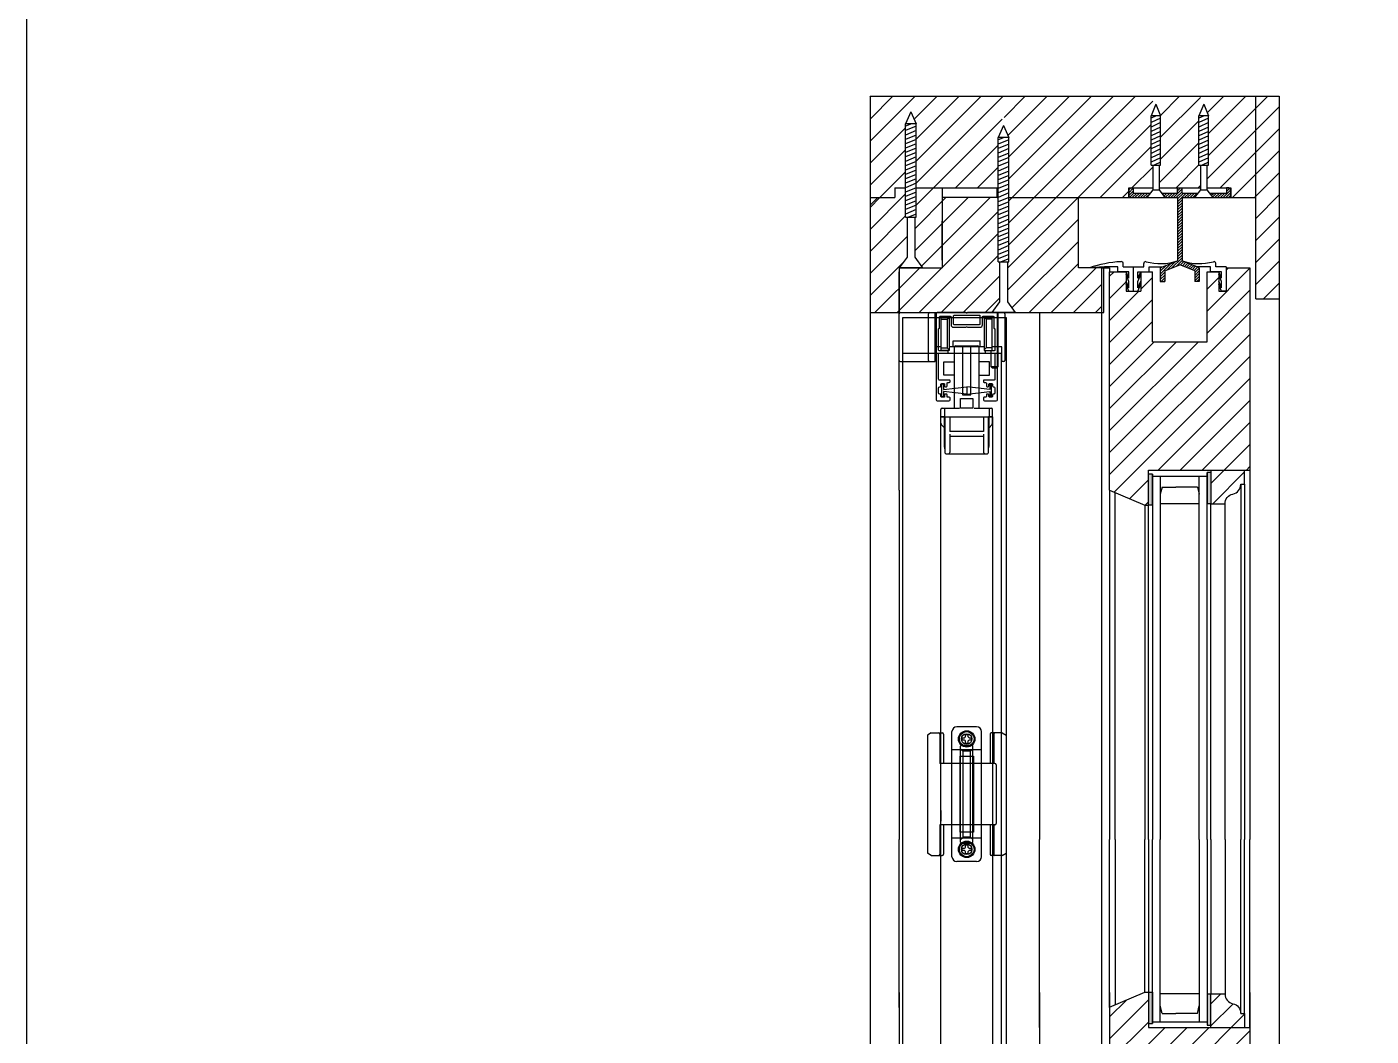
# Model space of a CAD drawing. Header units: inches. Extents: x 1985 to 11287, y 379 to 3234.
# Drawn here: x 7876.57 to 7898.13, y 1881.45 to 1897.65 of the extents above; entities that cross this region are included whole.
import ezdxf

# ---------------------------------------------------------------- set-up
doc = ezdxf.new("R2010")
doc.units = ezdxf.units.IN
doc.header["$MEASUREMENT"] = 0
for name, color, linetype in [('alum. sill 99', 1, 'CONTINUOUS'), ('glass 99', 6, 'CONTINUOUS'), ('glazing tape 99', 7, 'CONTINUOUS'), ('hardware 99', 94, 'CONTINUOUS'), ('hatch 99', 1, 'CONTINUOUS'), ('screen 99', 4, 'CONTINUOUS'), ('separation 99', 3, 'CONTINUOUS'), ('weatherstripping 99', 5, 'CONTINUOUS'), ('wood detail 99', 7, 'CONTINUOUS')]:
    doc.layers.add(name, color=color, linetype=linetype)
pattern_1 = [(45, (8390.46041, 509.97009), (-0.176776695, 0.176776695), [])]

msp = doc.modelspace()

# ---------------------------------------------------------------- hatches: boundary and pattern name
at = {"layer": 'alum. sill 99'}
h = msp.add_hatch(dxfattribs=at)
h.set_pattern_fill('ANSI31', color=256, scale=2, style=0)
h.paths.add_polyline_path([(7896.1878, 1881.316919), (7896.1878, 1881.591117), (7894.5628, 1881.591117), (7894.5628, 1882.158081), (7894.5003, 1882.158081), (7893.9378, 1881.91701), (7893.9378, 1881.91256), (7893.9378, 1880.634661), (7893.9378, 1874.913081), (7894.3128, 1874.913081), (7894.3128, 1875.350581), (7894.4378, 1875.350581), (7894.4378, 1875.038081), (7894.6253, 1875.038081), (7894.6253, 1875.538081), (7894.6878, 1875.538081), (7894.6878, 1876.663081), (7895.4378, 1876.663081), (7895.4378, 1875.538081), (7895.5003, 1875.538081), (7895.5003, 1875.038081), (7895.6878, 1875.038081), (7895.6878, 1875.350581), (7895.8128, 1875.350581), (7895.8128, 1874.913081), (7895.8878, 1874.913081), (7896.1878, 1874.913081)])
h.paths.add_polyline_path([(7895.9143, 1881.973881, -0.350781059), (7895.7893, 1882.117009), (7895.7893, 1882.130131), (7895.5628, 1882.130131), (7895.5628, 1881.591117), (7896.1018, 1881.591117), (7896.1018, 1881.817631), (7896.0393, 1881.817631), (7896.0393, 1881.830753, 0.350781059)], flags=17)
at = {"layer": 'glazing tape 99'}
h = msp.add_hatch(color=7, dxfattribs=at)
h.paths.add_polyline_path([(7895.5003, 1889.994412), (7895.5628, 1889.994412), (7895.5628, 1890.494412), (7895.5003, 1890.494412)])
h.paths.add_polyline_path([(7894.5628, 1889.970912), (7894.6253, 1889.970912), (7894.6253, 1890.470912), (7894.5628, 1890.470912)])
h = msp.add_hatch(color=7, dxfattribs=at)
h.paths.add_polyline_path([(7895.5003, 1889.994412), (7895.5628, 1889.994412), (7895.5628, 1890.494412), (7895.5003, 1890.494412)])
h.paths.add_polyline_path([(7894.5628, 1889.970912), (7894.6253, 1889.970912), (7894.6253, 1890.470912), (7894.5628, 1890.470912)])
h = msp.add_hatch(color=7, dxfattribs=at)
h.paths.add_polyline_path([(7895.5003, 1881.630131), (7895.5628, 1881.630131), (7895.5628, 1882.130131), (7895.5003, 1882.130131)])
h.paths.add_polyline_path([(7894.5628, 1881.658081), (7894.6253, 1881.658081), (7894.6253, 1882.158081), (7894.5628, 1882.158081)])
at = {"layer": 'hardware 99'}
h = msp.add_hatch(dxfattribs=at)
h.set_pattern_fill('ANSI31', color=256, scale=0.25, style=0)
h.set_pattern_definition([(45, (8238.96797, -77.34623), (-0.0220970869, 0.0220970869), [])])
h.paths.add_polyline_path([(7894.535889, 1894.908461), (7894.58883, 1894.980461), (7894.3148, 1894.980461), (7894.3148, 1895.062461), (7894.2748, 1895.062461), (7894.2428, 1895.030461), (7894.2428, 1894.908461)])
h.paths.add_polyline_path([(7894.771771, 1894.980461), (7894.824712, 1894.908461), (7895.0268, 1894.908461), (7895.0268, 1893.893461), (7894.787004, 1893.795461), (7894.7503, 1893.780461), (7894.7503, 1893.560461), (7894.8223, 1893.560461), (7894.8223, 1893.732105), (7895.0628, 1893.830392), (7895.3033, 1893.732105), (7895.3033, 1893.560461), (7895.3753, 1893.560461), (7895.3753, 1893.780461), (7895.0988, 1893.893461), (7895.0988, 1894.908461), (7895.300889, 1894.908461), (7895.35383, 1894.980461), (7895.0988, 1894.980461), (7895.0988, 1895.062461), (7895.0268, 1895.062461), (7895.0268, 1894.980461)])
h.paths.add_polyline_path([(7895.536771, 1894.980461), (7895.589712, 1894.908461), (7895.8828, 1894.908461), (7895.8828, 1895.030461), (7895.8508, 1895.062461), (7895.8108, 1895.062461), (7895.8108, 1894.980461)])
at = {"layer": 'hatch 99'}
h = msp.add_hatch(dxfattribs=at)
h.set_pattern_fill('ANSI31', color=256, scale=2, style=0)
h.set_pattern_definition(pattern_1)
h.paths.add_polyline_path([(7892.151024, 1895.872461), (7892.173524, 1895.922755), (7892.173524, 1896.07282), (7892.236024, 1896.212526), (7892.298524, 1896.07282), (7892.298524, 1895.922755), (7892.321024, 1895.872461), (7892.321024, 1894.908461), (7893.4378, 1894.908461), (7894.2428, 1894.908461), (7894.2428, 1895.062461), (7894.6278, 1895.062461), (7894.6278, 1895.425961), (7894.6053, 1895.425961), (7894.6053, 1896.218461), (7894.6278, 1896.275461), (7894.6278, 1896.533461), (7890.094549, 1896.533461), (7890.094549, 1894.908461), (7890.493299, 1894.908461), (7890.493299, 1895.062461), (7890.65704, 1895.062461), (7890.665299, 1895.065881), (7890.665299, 1896.090461), (7890.687799, 1896.140755), (7890.687799, 1896.29082), (7890.750299, 1896.430526), (7890.812799, 1896.29082), (7890.812799, 1896.140755), (7890.835299, 1896.090461), (7890.835299, 1895.062461), (7892.151024, 1895.062461)])
h.paths.add_polyline_path([(7895.3703, 1896.218461), (7895.3928, 1896.275461), (7895.3928, 1896.533461), (7894.7328, 1896.533461), (7894.7328, 1896.275461), (7894.7553, 1896.218461), (7894.7553, 1895.425961), (7894.7328, 1895.425961), (7894.7328, 1895.062461), (7895.3928, 1895.062461), (7895.3928, 1895.425961), (7895.3703, 1895.425961)])
h.paths.add_polyline_path([(7896.28155, 1896.533461), (7895.4978, 1896.533461), (7895.4978, 1896.275461), (7895.5203, 1896.218461), (7895.5203, 1895.425961), (7895.4978, 1895.425961), (7895.4978, 1895.062461), (7895.8828, 1895.062461), (7895.8828, 1894.908461), (7896.28155, 1894.908461)])
h.paths.add_polyline_path([(7896.65655, 1896.533461), (7896.28155, 1896.533461), (7896.28155, 1893.280461), (7896.65655, 1893.280461)])
h = msp.add_hatch(dxfattribs=at)
h.set_pattern_fill('ANSI31', color=256, scale=2, style=0)
h.set_pattern_definition(pattern_1)
h.paths.add_polyline_path([(7890.687799, 1894.592961), (7890.665299, 1894.592961), (7890.665299, 1895.062461), (7890.493299, 1895.062461), (7890.493299, 1894.908461), (7890.219549, 1894.908461), (7890.094549, 1894.783461), (7890.094549, 1893.062461), (7890.562799, 1893.062461), (7890.562799, 1893.780461), (7890.687799, 1893.950461)])
h.paths.add_polyline_path([(7891.250299, 1895.062461), (7890.835299, 1895.062461), (7890.835299, 1894.592961), (7890.812799, 1894.592961), (7890.812799, 1893.950461), (7890.937799, 1893.780461), (7891.250299, 1893.780461)])
h.paths.add_polyline_path([(7892.151024, 1894.908461), (7892.133299, 1894.908461), (7891.250299, 1894.908461), (7891.250299, 1893.905461), (7891.250299, 1893.780461), (7890.562799, 1893.780461), (7890.562799, 1893.062461), (7892.048524, 1893.062461), (7892.173524, 1893.232461), (7892.173524, 1893.874961), (7892.151024, 1893.874961)])
h.paths.add_polyline_path([(7893.4378, 1894.908461), (7892.321024, 1894.908461), (7892.321024, 1893.874961), (7892.298524, 1893.874961), (7892.298524, 1893.232461), (7892.423524, 1893.062461), (7893.8128, 1893.062461), (7893.8128, 1893.780461), (7893.4378, 1893.780461)])
h.paths.add_polyline_path([(7894.6253, 1893.717961), (7894.4378, 1893.717961), (7894.4378, 1893.405461), (7894.2018, 1893.405461), (7894.2018, 1893.717961), (7894.0698, 1893.717961), (7893.9378, 1893.717961), (7893.9378, 1890.211983), (7894.5003, 1889.970912), (7894.5628, 1889.970912), (7894.5628, 1890.533426), (7896.1878, 1890.533426), (7896.1878, 1893.780461), (7895.8058, 1893.780461), (7895.8058, 1893.405461), (7895.7338, 1893.405461), (7895.6878, 1893.405461), (7895.6878, 1893.717961), (7895.5558, 1893.717961), (7895.5003, 1893.717961), (7895.5003, 1892.592961), (7894.6253, 1892.592961)])
h.paths.add_polyline_path([(7896.1018, 1890.533426), (7895.5628, 1890.533426), (7895.5628, 1889.994412), (7895.7893, 1889.994412, -0.375199902), (7895.9143, 1890.150662, 0.375199902), (7896.0393, 1890.306912), (7896.1018, 1890.306912)], flags=17)

# ---------------------------------------------------------------- linework, layer by layer
at = {"layer": 'glass 99', "color": 6}
for p, q in [((7894.6253, 1890.470912), (7894.6253, 1884.609554)), ((7894.6253, 1890.439726), (7895.5003, 1890.439726)), ((7894.6253, 1890.439726), (7895.5003, 1890.439726)), ((7894.7503, 1890.439726), (7894.7503, 1884.609554)), ((7895.3753, 1884.609554), (7895.3753, 1890.439726)), ((7895.5003, 1884.609554), (7895.5003, 1890.494412)), ((7894.780292, 1890.258792), (7894.7503, 1890.151009)), ((7894.780292, 1890.258792), (7894.7503, 1890.151009)), ((7894.780292, 1890.258792), (7895.0003, 1890.258792)), ((7894.780292, 1890.258792), (7895.0003, 1890.258792)), ((7895.345309, 1890.258792), (7895.0003, 1890.258792)), ((7895.345309, 1890.258792), (7895.0003, 1890.258792)), ((7895.345309, 1890.258792), (7895.3753, 1890.151009)), ((7895.345309, 1890.258792), (7895.3753, 1890.151009)), ((7895.3753, 1889.994412), (7894.7503, 1889.994412)), ((7895.3753, 1889.994412), (7894.7503, 1889.994412)), ((7894.6253, 1881.658081), (7894.6253, 1884.609554)), ((7894.7503, 1881.684817), (7894.7503, 1884.609554)), ((7895.3753, 1884.609554), (7895.3753, 1881.684817)), ((7895.5003, 1884.609554), (7895.5003, 1881.630131)), ((7895.3753, 1882.130131), (7894.7503, 1882.130131)), ((7894.780292, 1881.817637), (7894.7503, 1881.937819)), ((7895.345309, 1881.817637), (7895.3753, 1881.937819)), ((7894.780292, 1881.817637), (7895.0003, 1881.817637)), ((7895.345309, 1881.817637), (7895.0003, 1881.817637)), ((7894.6253, 1881.684817), (7895.5003, 1881.684817))]:
    msp.add_line(p, q, dxfattribs=at)
at = {"layer": 'glazing tape 99'}
for p, q in [((7894.6253, 1890.470912), (7894.5628, 1890.470912)), ((7894.6253, 1890.470912), (7894.5628, 1890.470912)), ((7894.6253, 1889.970912), (7894.6253, 1890.470912)), ((7894.6253, 1889.970912), (7894.6253, 1890.470912)), ((7895.5003, 1890.494412), (7895.5003, 1889.994412)), ((7895.5628, 1890.494412), (7895.5003, 1890.494412)), ((7895.5003, 1890.494412), (7895.5003, 1889.994412)), ((7895.5628, 1890.494412), (7895.5003, 1890.494412)), ((7894.6253, 1889.970912), (7894.5628, 1889.970912)), ((7894.6253, 1889.970912), (7894.5628, 1889.970912)), ((7895.5628, 1889.994412), (7895.5003, 1889.994412)), ((7895.5628, 1889.994412), (7895.5003, 1889.994412)), ((7894.5628, 1882.158081), (7894.6253, 1882.158081)), ((7894.6253, 1882.158081), (7894.6253, 1881.658081)), ((7895.5003, 1882.130131), (7895.5003, 1881.630131)), ((7894.5628, 1881.658081), (7894.6253, 1881.658081))]:
    msp.add_line(p, q, dxfattribs=at)
at = {"layer": 'glazing tape 99', "color": 7}
for p, q in [((7895.5003, 1882.130131), (7895.5628, 1882.130131)), ((7895.5003, 1881.630131), (7895.5628, 1881.630131))]:
    msp.add_line(p, q, dxfattribs=at)
at = {"layer": 'hardware 99'}
for p, q in [((7894.6803, 1896.408461), (7894.6053, 1896.218461)), ((7894.6803, 1896.408461), (7894.7553, 1896.218461)), ((7895.4453, 1896.408461), (7895.3703, 1896.218461)), ((7895.4453, 1896.408461), (7895.5203, 1896.218461)), ((7890.750299, 1896.280461), (7890.665299, 1896.090461)), ((7890.750299, 1896.280461), (7890.835299, 1896.090461)), ((7894.6053, 1895.425961), (7894.6053, 1896.218461)), ((7894.7553, 1896.218461), (7894.6053, 1896.218461)), ((7894.686065, 1896.218461), (7894.6053, 1896.180546)), ((7894.7553, 1896.180546), (7894.6053, 1896.11013)), ((7894.7553, 1895.425961), (7894.7553, 1896.218461)), ((7895.3703, 1895.425961), (7895.3703, 1896.218461)), ((7895.5203, 1896.218461), (7895.3703, 1896.218461)), ((7895.451065, 1896.218461), (7895.3703, 1896.180546)), ((7895.5203, 1896.180546), (7895.3703, 1896.11013)), ((7895.5203, 1895.425961), (7895.5203, 1896.218461)), ((7890.665299, 1894.592961), (7890.665299, 1896.090461)), ((7890.835299, 1896.090461), (7890.665299, 1896.090461)), ((7890.758852, 1896.090461), (7890.665299, 1896.051709)), ((7890.835299, 1896.051709), (7890.665299, 1895.981293)), ((7890.835299, 1895.981293), (7890.665299, 1895.910877)), ((7890.835299, 1894.592961), (7890.835299, 1896.090461)), ((7892.236024, 1896.062461), (7892.151024, 1895.872461)), ((7892.236024, 1896.062461), (7892.321024, 1895.872461)), ((7894.7553, 1896.11013), (7894.6053, 1896.039714)), ((7894.7553, 1896.039714), (7894.6053, 1895.969297)), ((7894.7553, 1895.969297), (7894.6053, 1895.898881)), ((7895.5203, 1896.11013), (7895.3703, 1896.039714)), ((7895.5203, 1896.039714), (7895.3703, 1895.969297)), ((7895.5203, 1895.969297), (7895.3703, 1895.898881)), ((7890.835299, 1895.910877), (7890.665299, 1895.840461)), ((7890.835299, 1895.840461), (7890.665299, 1895.770044)), ((7890.835299, 1895.770044), (7890.665299, 1895.699628)), ((7892.151024, 1893.874961), (7892.151024, 1895.872461)), ((7892.321024, 1895.872461), (7892.151024, 1895.872461)), ((7892.244577, 1895.872461), (7892.151024, 1895.833709)), ((7892.321024, 1895.833709), (7892.151024, 1895.763293)), ((7892.321024, 1895.763293), (7892.151024, 1895.692877)), ((7892.321024, 1893.874961), (7892.321024, 1895.872461)), ((7894.7553, 1895.898881), (7894.6053, 1895.828465)), ((7894.7553, 1895.828465), (7894.6053, 1895.758049)), ((7894.7553, 1895.758049), (7894.6053, 1895.687632)), ((7895.5203, 1895.898881), (7895.3703, 1895.828465)), ((7895.5203, 1895.828465), (7895.3703, 1895.758049)), ((7895.5203, 1895.758049), (7895.3703, 1895.687632)), ((7890.835299, 1895.699628), (7890.665299, 1895.629212)), ((7890.835299, 1895.629212), (7890.665299, 1895.558795)), ((7890.835299, 1895.558795), (7890.665299, 1895.488379)), ((7890.835299, 1895.488379), (7890.665299, 1895.417963)), ((7892.321024, 1895.692877), (7892.151024, 1895.622461)), ((7892.321024, 1895.622461), (7892.151024, 1895.552044)), ((7892.321024, 1895.552044), (7892.151024, 1895.481628)), ((7894.7553, 1895.687632), (7894.6053, 1895.617216)), ((7894.7553, 1895.617216), (7894.6053, 1895.5468)), ((7894.7553, 1895.5468), (7894.6053, 1895.476383)), ((7895.5203, 1895.687632), (7895.3703, 1895.617216)), ((7895.5203, 1895.617216), (7895.3703, 1895.5468)), ((7895.5203, 1895.5468), (7895.3703, 1895.476383)), ((7890.835299, 1895.417963), (7890.665299, 1895.347546)), ((7890.835299, 1895.347546), (7890.665299, 1895.27713)), ((7890.835299, 1895.27713), (7890.665299, 1895.206714)), ((7892.321024, 1895.481628), (7892.151024, 1895.411212)), ((7892.321024, 1895.404126), (7892.151024, 1895.333709)), ((7892.321024, 1895.333709), (7892.151024, 1895.263293)), ((7894.6053, 1895.425961), (7894.7553, 1895.425961)), ((7894.6278, 1895.425961), (7894.6278, 1895.033461)), ((7894.7553, 1895.476383), (7894.653569, 1895.425961)), ((7894.7328, 1895.425961), (7894.7328, 1895.033461)), ((7895.3703, 1895.425961), (7895.5203, 1895.425961)), ((7895.3928, 1895.425961), (7895.3928, 1895.033461)), ((7895.5203, 1895.476383), (7895.418569, 1895.425961)), ((7895.4978, 1895.425961), (7895.4978, 1895.033461)), ((7890.835299, 1895.206714), (7890.665299, 1895.136297)), ((7890.835299, 1895.136297), (7890.665299, 1895.065881)), ((7890.835299, 1895.065881), (7890.665299, 1894.995465)), ((7892.321024, 1895.263293), (7892.151024, 1895.192877)), ((7892.321024, 1895.192877), (7892.151024, 1895.122461)), ((7892.321024, 1895.122461), (7892.151024, 1895.052044)), ((7894.2428, 1895.030461), (7894.2748, 1895.062461)), ((7894.2748, 1895.062461), (7894.3148, 1895.062461)), ((7894.3148, 1895.062461), (7894.3148, 1894.980461)), ((7895.0268, 1894.980461), (7895.0268, 1895.062461)), ((7895.0268, 1895.062461), (7895.0988, 1895.062461)), ((7895.0988, 1894.980461), (7895.0988, 1895.062461)), ((7895.8508, 1895.062461), (7895.8108, 1895.062461)), ((7895.8108, 1895.062461), (7895.8108, 1894.980461)), ((7895.8828, 1895.030461), (7895.8508, 1895.062461)), ((7890.835299, 1894.995465), (7890.665299, 1894.925049)), ((7890.835299, 1894.925049), (7890.665299, 1894.854632)), ((7890.835299, 1894.854632), (7890.665299, 1894.784216)), ((7892.133299, 1895.030461), (7892.133299, 1894.908461)), ((7892.133299, 1895.030461), (7892.133299, 1894.908461)), ((7892.133299, 1895.030461), (7892.133299, 1894.908461)), ((7892.133299, 1895.030461), (7892.133299, 1894.908461)), ((7892.321024, 1895.052044), (7892.151024, 1894.981628)), ((7892.321024, 1894.981628), (7892.151024, 1894.911212)), ((7892.321024, 1894.911212), (7892.151024, 1894.840795)), ((7892.321024, 1894.840795), (7892.151024, 1894.770379)), ((7894.2428, 1895.030461), (7894.2428, 1894.908461)), ((7894.2428, 1894.908461), (7895.0268, 1894.908461)), ((7894.3148, 1894.980461), (7894.58883, 1894.980461)), ((7894.6278, 1895.033461), (7894.535889, 1894.908461)), ((7894.535889, 1894.908461), (7894.824712, 1894.908461)), ((7894.6278, 1895.033461), (7894.7328, 1895.033461)), ((7894.7328, 1895.033461), (7894.824712, 1894.908461)), ((7894.771771, 1894.980461), (7895.0268, 1894.980461)), ((7895.0268, 1894.908461), (7895.0268, 1893.893461)), ((7895.0988, 1894.980461), (7895.35383, 1894.980461)), ((7895.0988, 1894.908461), (7895.8828, 1894.908461)), ((7895.0988, 1894.908461), (7895.0988, 1893.893461)), ((7895.3928, 1895.033461), (7895.300889, 1894.908461)), ((7895.300889, 1894.908461), (7895.589712, 1894.908461)), ((7895.3928, 1895.033461), (7895.4978, 1895.033461)), ((7895.4978, 1895.033461), (7895.589712, 1894.908461)), ((7895.536771, 1894.980461), (7895.8108, 1894.980461)), ((7895.8828, 1894.908461), (7895.8828, 1895.030461)), ((7890.835299, 1894.784216), (7890.665299, 1894.7138)), ((7890.835299, 1894.7138), (7890.665299, 1894.643383)), ((7890.835299, 1894.643383), (7890.713567, 1894.592961)), ((7892.321024, 1894.770379), (7892.151024, 1894.699963)), ((7892.321024, 1894.699963), (7892.151024, 1894.629546)), ((7892.321024, 1894.629546), (7892.151024, 1894.55913)), ((7890.665299, 1894.592961), (7890.835299, 1894.592961)), ((7890.687799, 1894.592961), (7890.687799, 1893.950461)), ((7890.812799, 1894.592961), (7890.812799, 1893.950461)), ((7892.321024, 1894.55913), (7892.151024, 1894.488714)), ((7892.321024, 1894.488714), (7892.151024, 1894.418297)), ((7892.321024, 1894.418297), (7892.151024, 1894.347881)), ((7892.321024, 1894.347881), (7892.151024, 1894.277465)), ((7892.321024, 1894.277465), (7892.151024, 1894.207049)), ((7892.321024, 1894.207049), (7892.151024, 1894.136632)), ((7892.321024, 1894.136632), (7892.151024, 1894.066216)), ((7892.321024, 1894.066216), (7892.151024, 1893.9958)), ((7892.321024, 1893.9958), (7892.151024, 1893.925383)), ((7890.687799, 1893.950461), (7890.562799, 1893.780461)), ((7890.937799, 1893.780461), (7890.562799, 1893.780461)), ((7890.812799, 1893.950461), (7890.937799, 1893.780461)), ((7892.151024, 1893.874961), (7892.321024, 1893.874961)), ((7892.173524, 1893.874961), (7892.173524, 1893.232461)), ((7892.321024, 1893.925383), (7892.199292, 1893.874961)), ((7892.298524, 1893.874961), (7892.298524, 1893.232461)), ((7894.7503, 1893.780461), (7895.0268, 1893.893461)), ((7894.7503, 1893.780461), (7894.7503, 1893.560461)), ((7894.8223, 1893.732105), (7895.0628, 1893.830392)), ((7895.3033, 1893.732105), (7895.0628, 1893.830392)), ((7895.3753, 1893.780461), (7895.0988, 1893.893461)), ((7895.3753, 1893.780461), (7895.3753, 1893.560461)), ((7894.7503, 1893.560461), (7894.8223, 1893.560461)), ((7894.8223, 1893.732105), (7894.8223, 1893.560461)), ((7895.3033, 1893.732105), (7895.3033, 1893.560461)), ((7895.3753, 1893.560461), (7895.3033, 1893.560461)), ((7892.173524, 1893.232461), (7892.048524, 1893.062461)), ((7892.298524, 1893.232461), (7892.423524, 1893.062461)), ((7892.423524, 1893.062461), (7892.048524, 1893.062461))]:
    msp.add_line(p, q, dxfattribs=at)
at = {"layer": 'screen 99'}
for p, q in [((7890.562799, 1892.294746), (7890.562799, 1893.042776)), ((7890.582484, 1893.062461), (7892.236024, 1893.062461)), ((7891.031302, 1892.294746), (7891.031302, 1893.042776)), ((7891.141538, 1892.275061), (7891.141538, 1893.062461)), ((7891.173034, 1893.062461), (7892.275394, 1893.062461)), ((7891.236026, 1892.956162), (7891.334451, 1892.956162)), ((7891.334451, 1892.956162), (7891.365947, 1892.985689)), ((7891.334451, 1892.956162), (7891.334451, 1892.495533)), ((7891.956497, 1892.956162), (7891.925001, 1892.985689)), ((7891.956497, 1892.956162), (7891.956497, 1892.495533)), ((7892.054922, 1892.956162), (7891.956497, 1892.956162)), ((7892.14941, 1892.196321), (7892.14941, 1893.062461)), ((7892.255709, 1893.042776), (7892.255709, 1892.294746)), ((7891.236026, 1892.511281), (7891.141538, 1892.511281)), ((7891.236026, 1892.495533), (7891.334451, 1892.495533)), ((7891.334451, 1892.495533), (7891.365947, 1892.466005)), ((7891.925001, 1892.511281), (7891.365947, 1892.511281)), ((7891.428939, 1892.609706), (7891.862009, 1892.609706)), ((7891.428939, 1892.511281), (7891.428939, 1892.609706)), ((7891.448624, 1891.527031), (7891.448624, 1892.511281)), ((7891.468309, 1892.530966), (7891.822639, 1892.530966)), ((7891.578545, 1892.530966), (7891.578545, 1891.743566)), ((7891.712403, 1891.743566), (7891.712403, 1892.530966)), ((7891.842324, 1892.511281), (7891.842324, 1891.527031)), ((7891.862009, 1892.511281), (7891.862009, 1892.609706)), ((7891.956497, 1892.495533), (7891.925001, 1892.466005)), ((7892.054922, 1892.495533), (7891.956497, 1892.495533)), ((7892.208465, 1892.511281), (7892.054922, 1892.511281)), ((7892.208465, 1892.275061), (7892.208465, 1892.511281)), ((7890.582484, 1892.275061), (7891.141538, 1892.275061)), ((7891.279333, 1892.271124), (7891.448624, 1892.271124)), ((7891.279333, 1892.058526), (7891.279333, 1892.271124)), ((7892.011615, 1892.271124), (7891.842324, 1892.271124)), ((7892.011615, 1892.058526), (7892.011615, 1892.271124)), ((7892.0313, 1892.456163), (7892.0313, 1892.196321)), ((7892.236024, 1892.275061), (7892.208465, 1892.275061)), ((7891.448624, 1892.058526), (7891.279333, 1892.058526)), ((7891.842324, 1892.058526), (7892.011615, 1892.058526)), ((7892.0313, 1892.196321), (7892.14941, 1892.196321)), ((7892.0313, 1892.196321), (7892.050985, 1892.176636)), ((7892.050985, 1892.176636), (7892.129725, 1892.176636)), ((7892.129725, 1892.176636), (7892.14941, 1892.196321)), ((7891.578545, 1891.743566), (7891.712403, 1891.743566)), ((7891.232089, 1891.286874), (7891.232089, 1891.507346)), ((7891.251774, 1891.527031), (7891.527364, 1891.527031)), ((7891.287207, 1891.527031), (7891.287207, 1891.389236)), ((7891.763584, 1891.527031), (7892.039174, 1891.527031)), ((7892.003741, 1891.527031), (7892.003741, 1891.389236)), ((7892.058859, 1891.286874), (7892.058859, 1891.507346)), ((7891.295081, 1891.389236), (7891.232089, 1891.389236)), ((7891.287207, 1891.215448), (7891.24362, 1891.259035)), ((7891.287207, 1890.916796), (7891.287207, 1891.389236)), ((7891.295081, 1891.389236), (7891.295081, 1890.818371)), ((7891.373821, 1891.389236), (7891.373821, 1891.153016)), ((7891.373821, 1891.389236), (7891.917127, 1891.389236)), ((7891.917127, 1891.389236), (7891.917127, 1891.153016)), ((7891.995867, 1890.818371), (7891.995867, 1891.389236)), ((7892.058859, 1891.389236), (7891.995867, 1891.389236)), ((7892.003741, 1890.916796), (7892.003741, 1891.388679)), ((7892.003741, 1891.215448), (7892.047327, 1891.259035)), ((7891.917127, 1891.153016), (7891.373821, 1891.153016)), ((7891.373821, 1891.113646), (7891.373821, 1890.818371)), ((7891.917127, 1891.074276), (7891.373821, 1891.074276)), ((7891.917127, 1891.113646), (7891.917127, 1890.818371)), ((7891.295081, 1890.877426), (7891.287207, 1890.916796)), ((7891.314766, 1890.798686), (7891.976182, 1890.798686)), ((7891.995867, 1890.877426), (7892.003741, 1890.916796)), ((7891.074609, 1886.320348), (7891.015554, 1886.280978)), ((7891.015554, 1886.280978), (7891.015554, 1884.391218)), ((7891.074609, 1886.320348), (7891.251774, 1886.320348)), ((7891.212404, 1886.300663), (7891.212404, 1885.828223)), ((7891.271459, 1886.300663), (7891.271459, 1885.828223)), ((7891.409254, 1884.332163), (7891.409254, 1886.340033)), ((7891.802954, 1886.418773), (7891.487994, 1886.418773)), ((7891.881694, 1884.332163), (7891.881694, 1886.340033)), ((7892.019489, 1886.300663), (7892.019489, 1885.828223)), ((7892.216339, 1886.320348), (7892.039174, 1886.320348)), ((7892.078544, 1886.300663), (7892.078544, 1885.828223)), ((7892.216339, 1886.320348), (7892.275394, 1886.280978)), ((7892.275394, 1886.280978), (7892.275394, 1884.391218)), ((7891.881694, 1886.044758), (7891.409254, 1886.044758)), ((7891.547049, 1884.568383), (7891.547049, 1886.103813)), ((7891.547049, 1886.064443), (7891.586419, 1886.025073)), ((7891.566734, 1886.123498), (7891.724214, 1886.123498)), ((7891.586419, 1884.647123), (7891.586419, 1886.025073)), ((7891.704529, 1886.025073), (7891.586419, 1886.025073)), ((7891.743899, 1886.064443), (7891.704529, 1886.025073)), ((7891.704529, 1884.647123), (7891.704529, 1886.025073)), ((7891.743899, 1884.568383), (7891.743899, 1886.103813)), ((7892.098229, 1885.828223), (7891.212404, 1885.828223)), ((7891.539175, 1884.725863), (7891.539175, 1885.946333)), ((7891.539175, 1885.946333), (7891.751773, 1885.946333)), ((7891.751773, 1885.946333), (7891.751773, 1884.725863)), ((7892.117914, 1885.808538), (7892.117914, 1884.863658)), ((7891.232089, 1885.59594), (7891.232089, 1885.769168)), ((7891.232089, 1885.076256), (7891.232089, 1884.903028)), ((7892.098229, 1884.843973), (7891.212404, 1884.843973)), ((7891.212404, 1884.843973), (7891.212404, 1884.371533)), ((7891.271459, 1884.843973), (7891.271459, 1884.371533)), ((7891.751773, 1884.725863), (7891.539175, 1884.725863)), ((7892.019489, 1884.843973), (7892.019489, 1884.371533)), ((7892.078544, 1884.843973), (7892.078544, 1884.371533)), ((7891.881694, 1884.627438), (7891.409254, 1884.627438)), ((7891.547049, 1884.607753), (7891.586419, 1884.647123)), ((7891.566734, 1884.548698), (7891.724214, 1884.548698)), ((7891.704529, 1884.647123), (7891.586419, 1884.647123)), ((7891.743899, 1884.607753), (7891.704529, 1884.647123)), ((7891.074609, 1884.351848), (7891.015554, 1884.391218)), ((7891.074609, 1884.351848), (7891.251774, 1884.351848)), ((7892.216339, 1884.351848), (7892.039174, 1884.351848)), ((7892.216339, 1884.351848), (7892.275394, 1884.391218)), ((7891.802954, 1884.253423), (7891.487994, 1884.253423))]:
    msp.add_line(p, q, dxfattribs=at)
for points in [[(7890.621854, 1892.983721), (7892.275394, 1892.983721), (7892.275394, 1874.083771), (7890.621854, 1874.083771)], [(7891.365947, 1892.456163), (7891.236026, 1892.456163), (7891.236026, 1892.995532), (7891.365947, 1892.995532)], [(7891.925001, 1892.456163), (7892.054922, 1892.456163), (7892.054922, 1892.995532), (7891.925001, 1892.995532)], [(7890.621854, 1892.412856), (7892.196654, 1892.412856), (7892.196654, 1874.654636), (7890.621854, 1874.654636)], [(7891.275396, 1891.83018), (7891.645474, 1891.873487), (7891.645474, 1891.755377), (7891.275396, 1891.798684), (7891.275396, 1891.708133), (7891.247837, 1891.708133), (7891.247837, 1891.920731), (7891.275396, 1891.920731)], [(7892.015552, 1891.83018), (7891.645474, 1891.873487), (7891.645474, 1891.755377), (7892.015552, 1891.798684), (7892.015552, 1891.708133), (7892.043111, 1891.708133), (7892.043111, 1891.920731), (7892.015552, 1891.920731)], [(7891.547049, 1891.684511), (7891.743899, 1891.684511), (7891.743899, 1891.527031), (7891.547049, 1891.527031)], [(7891.232089, 1891.389236), (7892.058859, 1891.389236), (7892.058859, 1875.973531), (7891.232089, 1875.973531)]]:
    msp.add_lwpolyline(points, close=True, dxfattribs=at)
for points in [[(7891.192719, 1891.853802, -0.414213562), (7891.212404, 1891.873487), (7891.220278, 1891.873487, 0.414213562), (7891.232089, 1891.885298), (7891.232089, 1891.912857, -0.414213562), (7891.2439, 1891.924668), (7891.279333, 1891.924668, -0.414213562), (7891.291144, 1891.912857), (7891.291144, 1891.885298, 0.414213562), (7891.302955, 1891.873487), (7891.318703, 1891.873487, 0.414213562), (7891.330514, 1891.885298), (7891.330514, 1891.928605, -0.414213562), (7891.342325, 1891.940416), (7891.365947, 1891.940416, 0.414213562), (7891.377758, 1891.952227), (7891.377758, 1891.967975, 0.414213562), (7891.365947, 1891.979786), (7891.20453, 1891.979786, -0.414213562), (7891.192719, 1891.991597), (7891.192719, 1892.397108, -0.414213562), (7891.20453, 1892.408919), (7891.338388, 1892.408919, 0.414213562), (7891.350199, 1892.42073), (7891.350199, 1892.436478, 0.414213562), (7891.338388, 1892.448289), (7891.20453, 1892.448289, -0.414213562), (7891.192719, 1892.4601), (7891.192719, 1892.798682, -0.414213562), (7891.200593, 1892.806556, 0.414213562), (7891.208467, 1892.81443), (7891.208467, 1892.991595, -0.414213562), (7891.220278, 1893.003406), (7891.381695, 1893.003406, -0.414213562), (7891.393506, 1892.991595), (7891.393506, 1892.865611, 0.414213562), (7891.432876, 1892.826241), (7891.627616, 1892.826241, 0.131652498), (7891.631553, 1892.827295), (7891.641537, 1892.83306, -0.267949192), (7891.649411, 1892.83306), (7891.659394, 1892.827295, 0.131652498), (7891.663331, 1892.826241), (7891.858072, 1892.826241, 0.414213562), (7891.897442, 1892.865611), (7891.897442, 1892.991595, -0.414213562), (7891.909253, 1893.003406), (7892.07067, 1893.003406, -0.414213562), (7892.082481, 1892.991595), (7892.082481, 1892.81443, 0.414213562), (7892.090355, 1892.806556, -0.414213562), (7892.098229, 1892.798682), (7892.098229, 1892.4601, -0.414213562), (7892.086418, 1892.448289), (7891.95256, 1892.448289, 0.414213562), (7891.940749, 1892.436478), (7891.940749, 1892.42073, 0.414213562), (7891.95256, 1892.408919), (7892.086418, 1892.408919, -0.414213562), (7892.098229, 1892.397108), (7892.098229, 1891.991597, -0.414213562), (7892.086418, 1891.979786), (7891.925001, 1891.979786, 0.414213562), (7891.91319, 1891.967975), (7891.91319, 1891.952227, 0.414213562), (7891.925001, 1891.940416), (7891.948623, 1891.940416, -0.414213562), (7891.960434, 1891.928605), (7891.960434, 1891.885298, 0.414213562), (7891.972245, 1891.873487), (7891.987993, 1891.873487, 0.414213562), (7891.999804, 1891.885298), (7891.999804, 1891.912857, -0.414213562), (7892.011615, 1891.924668), (7892.047048, 1891.924668, -0.414213562), (7892.058859, 1891.912857), (7892.058859, 1891.885298, 0.414213562), (7892.07067, 1891.873487), (7892.078544, 1891.873487, -0.414213562), (7892.098229, 1891.853802), (7892.098229, 1891.775062, -0.414213562), (7892.078544, 1891.755377), (7892.07067, 1891.755377, 0.414213562), (7892.058859, 1891.743566), (7892.058859, 1891.716007, -0.414213562), (7892.047048, 1891.704196), (7892.011615, 1891.704196, -0.414213562), (7891.999804, 1891.716007), (7891.999804, 1891.743566, 0.414213562), (7891.987993, 1891.755377), (7891.972245, 1891.755377, 0.414213562), (7891.960434, 1891.743566), (7891.960434, 1891.716007, -0.414213562), (7891.948623, 1891.704196), (7891.925001, 1891.704196, 0.414213562), (7891.91319, 1891.692385), (7891.91319, 1891.664826, 0.414213562), (7891.932875, 1891.645141), (7892.117914, 1891.645141, 0.414213562), (7892.137599, 1891.664826), (7892.137599, 1893.042776, 0.414213562), (7892.117914, 1893.062461), (7891.663331, 1893.062461, 0.131652498), (7891.659394, 1893.061406), (7891.649411, 1893.055641, -0.267949192), (7891.641537, 1893.055641), (7891.631553, 1893.061406, 0.131652498), (7891.627616, 1893.062461), (7891.173034, 1893.062461, 0.414213562), (7891.153349, 1893.042776), (7891.153349, 1891.664826, 0.414213562), (7891.173034, 1891.645141), (7891.358073, 1891.645141, 0.414213562), (7891.377758, 1891.664826), (7891.377758, 1891.692385, 0.414213562), (7891.365947, 1891.704196), (7891.342325, 1891.704196, -0.414213562), (7891.330514, 1891.716007), (7891.330514, 1891.743566, 0.414213562), (7891.318703, 1891.755377), (7891.302955, 1891.755377, 0.414213562), (7891.291144, 1891.743566), (7891.291144, 1891.716007, -0.414213562), (7891.279333, 1891.704196), (7891.2439, 1891.704196, -0.414213562), (7891.232089, 1891.716007), (7891.232089, 1891.743566, 0.414213562), (7891.220278, 1891.755377), (7891.212404, 1891.755377, -0.414213562), (7891.192719, 1891.775062)], [(7891.444687, 1892.865611, -0.414213562), (7891.432876, 1892.877422), (7891.432876, 1893.01128, -0.414213562), (7891.444687, 1893.023091), (7891.846261, 1893.023091, -0.414213562), (7891.858072, 1893.01128), (7891.858072, 1892.877422, -0.414213562), (7891.846261, 1892.865611)], [(7891.596261, 1886.204207), (7891.574608, 1886.204207), (7891.574608, 1886.23964), (7891.596261, 1886.23964, 0.414213562), (7891.627757, 1886.271136), (7891.627757, 1886.292789), (7891.66319, 1886.292789), (7891.66319, 1886.271136, 0.414213562), (7891.694686, 1886.23964), (7891.71634, 1886.23964), (7891.71634, 1886.204207), (7891.694686, 1886.204207, 0.414213562), (7891.66319, 1886.172711), (7891.66319, 1886.151057), (7891.627757, 1886.151057), (7891.627757, 1886.172711, 0.414213562)], [(7891.596261, 1884.432557), (7891.574608, 1884.432557), (7891.574608, 1884.46799), (7891.596261, 1884.46799, 0.414213562), (7891.627757, 1884.499486), (7891.627757, 1884.521139), (7891.66319, 1884.521139), (7891.66319, 1884.499486, 0.414213562), (7891.694686, 1884.46799), (7891.71634, 1884.46799), (7891.71634, 1884.432557), (7891.694686, 1884.432557, 0.414213562), (7891.66319, 1884.401061), (7891.66319, 1884.379407), (7891.627757, 1884.379407), (7891.627757, 1884.401061, 0.414213562)]]:
    msp.add_lwpolyline(points, format="xyb", close=True, dxfattribs=at)
for centre, radius in [((7891.645474, 1886.221923), 0.131889), ((7891.645474, 1886.221923), 0.11811), ((7891.645474, 1886.221923), 0.084645), ((7891.645474, 1884.450273), 0.131889), ((7891.645474, 1884.450273), 0.11811), ((7891.645474, 1884.450273), 0.084645)]:
    msp.add_circle(centre, radius, dxfattribs=at)
for centre, radius, start, end in [((7890.582484, 1893.042776), 0.019685, 90, 180), ((7891.050987, 1893.042776), 0.019685, 90, 180), ((7892.236024, 1893.042776), 0.019685, 0, 90), ((7892.236024, 1893.042776), 0.019685, 0, 90), ((7891.468309, 1892.511281), 0.019685, 90, 180), ((7891.822639, 1892.511281), 0.019685, 0, 90), ((7890.582484, 1892.294746), 0.019685, 180, 270), ((7891.050987, 1892.294746), 0.019685, 180, 270), ((7892.236024, 1892.294746), 0.019685, 270, 0), ((7891.251774, 1891.507346), 0.019685, 90, 180), ((7892.039174, 1891.507346), 0.019685, 0, 90), ((7891.271459, 1891.286874), 0.03937, 180, 225), ((7892.019489, 1891.286874), 0.03937, 315, 0), ((7891.314766, 1890.818371), 0.019685, 180, 270), ((7891.354136, 1890.818371), 0.019685, 270, 0), ((7891.936812, 1890.818371), 0.019685, 180, 270), ((7891.976182, 1890.818371), 0.019685, 270, 0), ((7891.192719, 1886.300663), 0.019685, 0, 90), ((7891.251774, 1886.300663), 0.019685, 0, 90), ((7891.487994, 1886.340033), 0.07874, 90, 180), ((7891.802954, 1886.340033), 0.07874, 0, 90), ((7892.039174, 1886.300663), 0.019685, 90, 180), ((7892.098229, 1886.300663), 0.019685, 90, 180), ((7891.566734, 1886.103813), 0.019685, 90, 180), ((7891.724214, 1886.103813), 0.019685, 0, 90), ((7892.098229, 1885.808538), 0.019685, 0, 90), ((7892.098229, 1884.863658), 0.019685, 270, 0), ((7891.566734, 1884.568383), 0.019685, 180, 270), ((7891.724214, 1884.568383), 0.019685, 270, 0), ((7891.192719, 1884.371533), 0.019685, 270, 0), ((7891.251774, 1884.371533), 0.019685, 270, 0), ((7891.487994, 1884.332163), 0.07874, 180, 270), ((7891.802954, 1884.332163), 0.07874, 270, 0), ((7892.039174, 1884.371533), 0.019685, 180, 270), ((7892.098229, 1884.371533), 0.019685, 180, 270)]:
    msp.add_arc(centre, radius, start, end, dxfattribs=at)
at = {"layer": 'separation 99', "color": 3}
msp.add_lwpolyline([(7876.573778, 1943.239155), (8777.601674, 1943.510023), (8777.601674, 1721.669132), (7876.573778, 1721.398264)], close=True, dxfattribs=at)
at = {"layer": 'weatherstripping 99'}
for p, q in [((7893.852597, 1893.795461), (7893.6128, 1893.780461)), ((7894.0698, 1893.795461), (7893.852597, 1893.795461)), ((7894.0698, 1893.717961), (7894.0698, 1893.795461)), ((7894.1548, 1893.795461), (7894.1548, 1893.853866)), ((7894.1548, 1893.795461), (7894.4848, 1893.795461)), ((7894.3198, 1893.405461), (7894.3198, 1893.795461)), ((7894.4848, 1893.795461), (7894.4848, 1893.849843)), ((7894.5698, 1893.717961), (7894.5698, 1893.795461)), ((7894.5698, 1893.795461), (7894.787004, 1893.795461)), ((7894.787004, 1893.795461), (7895.0268, 1893.893461)), ((7895.338597, 1893.795461), (7895.0988, 1893.893461)), ((7895.5558, 1893.795461), (7895.338597, 1893.795461)), ((7895.5558, 1893.717961), (7895.5558, 1893.795461)), ((7895.6408, 1893.795461), (7895.6408, 1893.849843)), ((7895.8058, 1893.795461), (7895.6408, 1893.795461)), ((7895.8058, 1893.795461), (7895.8058, 1893.405461)), ((7894.2478, 1893.717961), (7894.0698, 1893.717961)), ((7894.2478, 1893.613973), (7894.2018, 1893.717961)), ((7894.2478, 1893.561711), (7894.2018, 1893.672764)), ((7894.2478, 1893.457723), (7894.2018, 1893.568777)), ((7894.2478, 1893.613973), (7894.2478, 1893.717961)), ((7894.2478, 1893.457723), (7894.2478, 1893.561711)), ((7894.3918, 1893.613973), (7894.3918, 1893.717961)), ((7894.3918, 1893.613973), (7894.4378, 1893.717961)), ((7894.3918, 1893.717961), (7894.5698, 1893.717961)), ((7894.3918, 1893.561711), (7894.4378, 1893.672764)), ((7894.3918, 1893.457723), (7894.4378, 1893.568777)), ((7894.3918, 1893.457723), (7894.3918, 1893.561711)), ((7895.7338, 1893.717961), (7895.5558, 1893.717961)), ((7895.7338, 1893.613973), (7895.6878, 1893.717961)), ((7895.7338, 1893.561711), (7895.6878, 1893.672764)), ((7895.7338, 1893.457723), (7895.6878, 1893.568777)), ((7895.7338, 1893.613973), (7895.7338, 1893.717961)), ((7895.7338, 1893.457723), (7895.7338, 1893.561711)), ((7894.2478, 1893.405461), (7894.2018, 1893.516514)), ((7894.2478, 1893.405461), (7894.3918, 1893.405461)), ((7894.3918, 1893.405461), (7894.4378, 1893.516514)), ((7895.7338, 1893.405461), (7895.6878, 1893.516514)), ((7895.8058, 1893.405461), (7895.7338, 1893.405461))]:
    msp.add_line(p, q, dxfattribs=at)
for centre, radius, start, end in [((7894.217849, 1892.01878), 1.862687, 93.1142389, 108.9550309), ((7894.1248, 1893.849843), 0.03, 360, 105.7538936), ((7894.5148, 1893.849843), 0.03, 74.2461064, 180), ((7894.751391, 1894.688513), 0.841403, 254.2461064, 289.1062564), ((7895.374209, 1894.688513), 0.841403, 250.8937436, 285.7538936), ((7895.6108, 1893.849843), 0.03, 360, 105.7538936)]:
    msp.add_arc(centre, radius, start, end, dxfattribs=at)
at = {"layer": 'wood detail 99'}
for p, q in [((7890.094549, 1896.533461), (7890.094549, 1872.533081)), ((7896.65655, 1896.533461), (7896.65655, 1884.609554)), ((7890.493299, 1895.062461), (7890.493299, 1894.908461)), ((7890.493299, 1895.062461), (7890.665299, 1895.062461)), ((7890.835299, 1895.062461), (7892.133299, 1895.062461)), ((7891.250299, 1895.062461), (7891.250299, 1893.905461)), ((7891.250299, 1895.062461), (7891.250299, 1893.780461)), ((7891.250299, 1895.062461), (7892.133299, 1895.062461)), ((7892.133299, 1894.908461), (7892.133299, 1895.062461)), ((7892.133299, 1894.908461), (7892.133299, 1895.062461)), ((7892.133299, 1894.908461), (7892.133299, 1895.062461)), ((7892.133299, 1894.908461), (7892.133299, 1895.062461)), ((7894.2428, 1894.908461), (7894.2428, 1895.062461)), ((7894.2428, 1895.062461), (7894.6278, 1895.062461)), ((7894.7328, 1895.062461), (7895.3928, 1895.062461)), ((7895.4978, 1895.062461), (7895.8828, 1895.062461)), ((7895.8828, 1895.062461), (7895.8828, 1894.908461)), ((7890.094549, 1894.783461), (7890.219549, 1894.908461)), ((7892.133299, 1894.908461), (7891.250299, 1894.908461)), ((7892.133299, 1894.908461), (7892.151024, 1894.908461)), ((7892.321024, 1894.908461), (7893.4378, 1894.908461)), ((7893.4378, 1893.780461), (7893.4378, 1894.908461)), ((7895.8828, 1894.908461), (7896.28155, 1894.908461)), ((7891.250299, 1893.905461), (7891.250299, 1894.530461)), ((7890.562799, 1893.780461), (7891.250299, 1893.780461)), ((7890.562799, 1893.780461), (7890.562799, 1893.062461)), ((7893.812799, 1893.780461), (7893.4378, 1893.780461)), ((7893.84405, 1893.780461), (7893.4378, 1893.780461)), ((7893.812799, 1893.780461), (7893.9378, 1893.780461)), ((7893.8128, 1874.913081), (7893.8128, 1893.780461)), ((7893.84405, 1893.062461), (7893.84405, 1893.780461)), ((7893.9378, 1893.780461), (7893.9378, 1893.717961)), ((7895.8058, 1893.780461), (7896.1878, 1893.780461)), ((7895.8058, 1893.780461), (7895.8058, 1893.405461)), ((7896.1878, 1893.780461), (7896.1878, 1890.533426)), ((7896.1878, 1893.780461), (7896.1878, 1890.533426)), ((7890.562799, 1890.211983), (7890.562799, 1893.717961)), ((7893.9378, 1890.211983), (7893.9378, 1893.717961)), ((7893.9378, 1890.211983), (7893.9378, 1893.717961)), ((7893.9378, 1893.717961), (7894.2018, 1893.717961)), ((7894.2018, 1893.717961), (7894.2018, 1893.405461)), ((7894.4378, 1893.717961), (7894.6253, 1893.717961)), ((7894.4378, 1893.717961), (7894.4378, 1893.405461)), ((7894.6253, 1892.592961), (7894.6253, 1893.717961)), ((7895.5003, 1893.717961), (7895.6878, 1893.717961)), ((7895.5003, 1892.592961), (7895.5003, 1893.717961)), ((7895.6878, 1893.717961), (7895.6878, 1893.405461)), ((7894.2018, 1893.405461), (7894.4378, 1893.405461)), ((7895.6878, 1893.405461), (7895.8058, 1893.405461)), ((7896.28155, 1893.280461), (7896.65655, 1893.280461)), ((7890.094549, 1893.062461), (7890.562799, 1893.062461)), ((7890.562799, 1893.062461), (7893.84405, 1893.062461)), ((7891.250299, 1893.062461), (7892.125299, 1893.062461)), ((7892.812799, 1893.062461), (7892.812799, 1890.533426)), ((7894.6253, 1892.592961), (7895.5003, 1892.592961)), ((7892.812799, 1890.533426), (7892.812799, 1884.609554)), ((7894.5628, 1889.970912), (7894.5628, 1890.533426)), ((7894.5628, 1889.970912), (7894.5628, 1890.533426)), ((7896.1878, 1890.533426), (7896.1878, 1884.609554)), ((7890.562799, 1890.211983), (7890.562799, 1884.609554)), ((7893.9378, 1890.211983), (7893.9378, 1884.609554)), ((7896.0393, 1890.306912), (7896.0393, 1884.609554)), ((7896.1018, 1890.306912), (7896.1018, 1884.609554)), ((7894.5003, 1889.970912), (7894.5628, 1889.970912)), ((7894.5003, 1889.970912), (7894.5003, 1884.609554)), ((7894.5003, 1889.970912), (7894.5628, 1889.970912)), ((7894.5628, 1884.609554), (7894.5628, 1889.970912)), ((7895.5628, 1884.609554), (7895.5628, 1889.994412)), ((7895.7893, 1884.609554), (7895.7893, 1889.994412)), ((7890.562799, 1881.91256), (7890.562799, 1884.609554)), ((7890.562799, 1884.371131), (7890.562799, 1884.609554)), ((7890.562799, 1881.91701), (7890.562799, 1884.609554)), ((7892.812799, 1884.371131), (7892.812799, 1884.609554)), ((7892.812799, 1881.591117), (7892.812799, 1884.609554)), ((7893.9378, 1881.91256), (7893.9378, 1884.609554)), ((7893.9378, 1884.371131), (7893.9378, 1884.609554)), ((7893.9378, 1881.91701), (7893.9378, 1884.609554)), ((7894.5003, 1882.158081), (7894.5003, 1884.609554)), ((7894.5628, 1884.609554), (7894.5628, 1882.153631)), ((7895.5628, 1884.609554), (7895.5628, 1882.130131)), ((7895.7893, 1884.609554), (7895.7893, 1882.130131)), ((7896.0393, 1881.817631), (7896.0393, 1884.609554)), ((7896.1018, 1881.817631), (7896.1018, 1884.609554)), ((7896.1878, 1884.371131), (7896.1878, 1884.609554)), ((7896.1878, 1881.591117), (7896.1878, 1884.609554)), ((7896.65655, 1884.609554), (7896.65655, 1874.913081)), ((7890.562799, 1881.91256), (7890.562799, 1884.371131)), ((7892.812799, 1881.591117), (7892.812799, 1884.371131)), ((7893.9378, 1881.91256), (7893.9378, 1884.371131)), ((7896.1878, 1881.591117), (7896.1878, 1884.371131)), ((7890.562799, 1881.91256), (7890.562799, 1884.256796)), ((7892.812799, 1881.591117), (7892.812799, 1884.256796)), ((7893.9378, 1881.91256), (7893.9378, 1884.256796)), ((7896.1878, 1881.591117), (7896.1878, 1884.256796)), ((7890.562799, 1882.153631), (7890.562799, 1880.634661)), ((7892.812799, 1882.153631), (7892.812799, 1880.634661)), ((7893.9378, 1882.153631), (7893.9378, 1880.634661)), ((7894.5003, 1882.158081), (7894.5628, 1882.158081)), ((7894.5003, 1882.158081), (7894.5628, 1882.158081)), ((7894.5628, 1882.158081), (7894.5628, 1881.591117)), ((7894.5628, 1882.158081), (7894.5628, 1881.591117)), ((7894.5628, 1882.158081), (7894.5628, 1881.591117)), ((7894.5628, 1882.153631), (7894.5628, 1881.591117)), ((7894.5628, 1882.153631), (7894.5628, 1881.591117)), ((7894.5628, 1882.153631), (7894.5628, 1881.591117)), ((7896.1878, 1882.153631), (7896.1878, 1880.634661))]:
    msp.add_line(p, q, dxfattribs=at)
at = {"layer": 'wood detail 99', "color": 0}
for p, q in [((7890.094549, 1896.533461), (7896.65655, 1896.533461)), ((7896.28155, 1893.280461), (7896.28155, 1896.533461)), ((7890.094549, 1894.908461), (7890.493299, 1894.908461)), ((7892.133299, 1894.908461), (7892.151024, 1894.908461)), ((7892.321024, 1894.908461), (7894.2428, 1894.908461))]:
    msp.add_line(p, q, dxfattribs=at)
at = {"layer": 'wood detail 99', "color": 7}
for p, q in [((7894.5628, 1890.533426), (7896.1878, 1890.533426)), ((7894.5628, 1890.533426), (7896.1878, 1890.533426)), ((7893.9378, 1890.211983), (7894.5003, 1889.970912)), ((7893.9378, 1890.211983), (7894.5003, 1889.970912)), ((7894.0238, 1884.609554), (7894.0238, 1890.175126)), ((7894.0238, 1884.609554), (7894.0238, 1881.953867)), ((7893.9378, 1881.91701), (7894.5003, 1882.158081)), ((7893.9378, 1881.91701), (7894.5003, 1882.158081)), ((7893.9378, 1881.91701), (7894.5003, 1882.158081)), ((7894.5628, 1881.591117), (7896.1878, 1881.591117)), ((7894.5628, 1881.591117), (7896.1878, 1881.591117)), ((7894.5628, 1881.591117), (7896.1878, 1881.591117)), ((7894.5628, 1881.591117), (7896.1878, 1881.591117)), ((7894.5628, 1881.591117), (7896.1878, 1881.591117)), ((7894.5628, 1881.591117), (7896.1878, 1881.591117))]:
    msp.add_line(p, q, dxfattribs=at)
for points in [[(7895.5628, 1890.533426), (7895.5628, 1889.994412), (7895.7893, 1889.994412, -0.375199902), (7895.9143, 1890.150662, 0.375199902), (7896.0393, 1890.306912), (7896.1018, 1890.306912), (7896.1018, 1890.533426)], [(7895.5628, 1890.533426), (7895.5628, 1889.994412), (7895.7893, 1889.994412, -0.375199902), (7895.9143, 1890.150662, 0.375199902), (7896.0393, 1890.306912), (7896.1018, 1890.306912), (7896.1018, 1890.533426)], [(7895.5628, 1881.591117), (7895.5628, 1882.130131), (7895.7893, 1882.130131, 0.375199902), (7895.9143, 1881.973881, -0.375199902), (7896.0393, 1881.817631), (7896.1018, 1881.817631), (7896.1018, 1881.591117)]]:
    msp.add_lwpolyline(points, format="xyb", dxfattribs=at)

doc.saveas('drawing.dxf')
